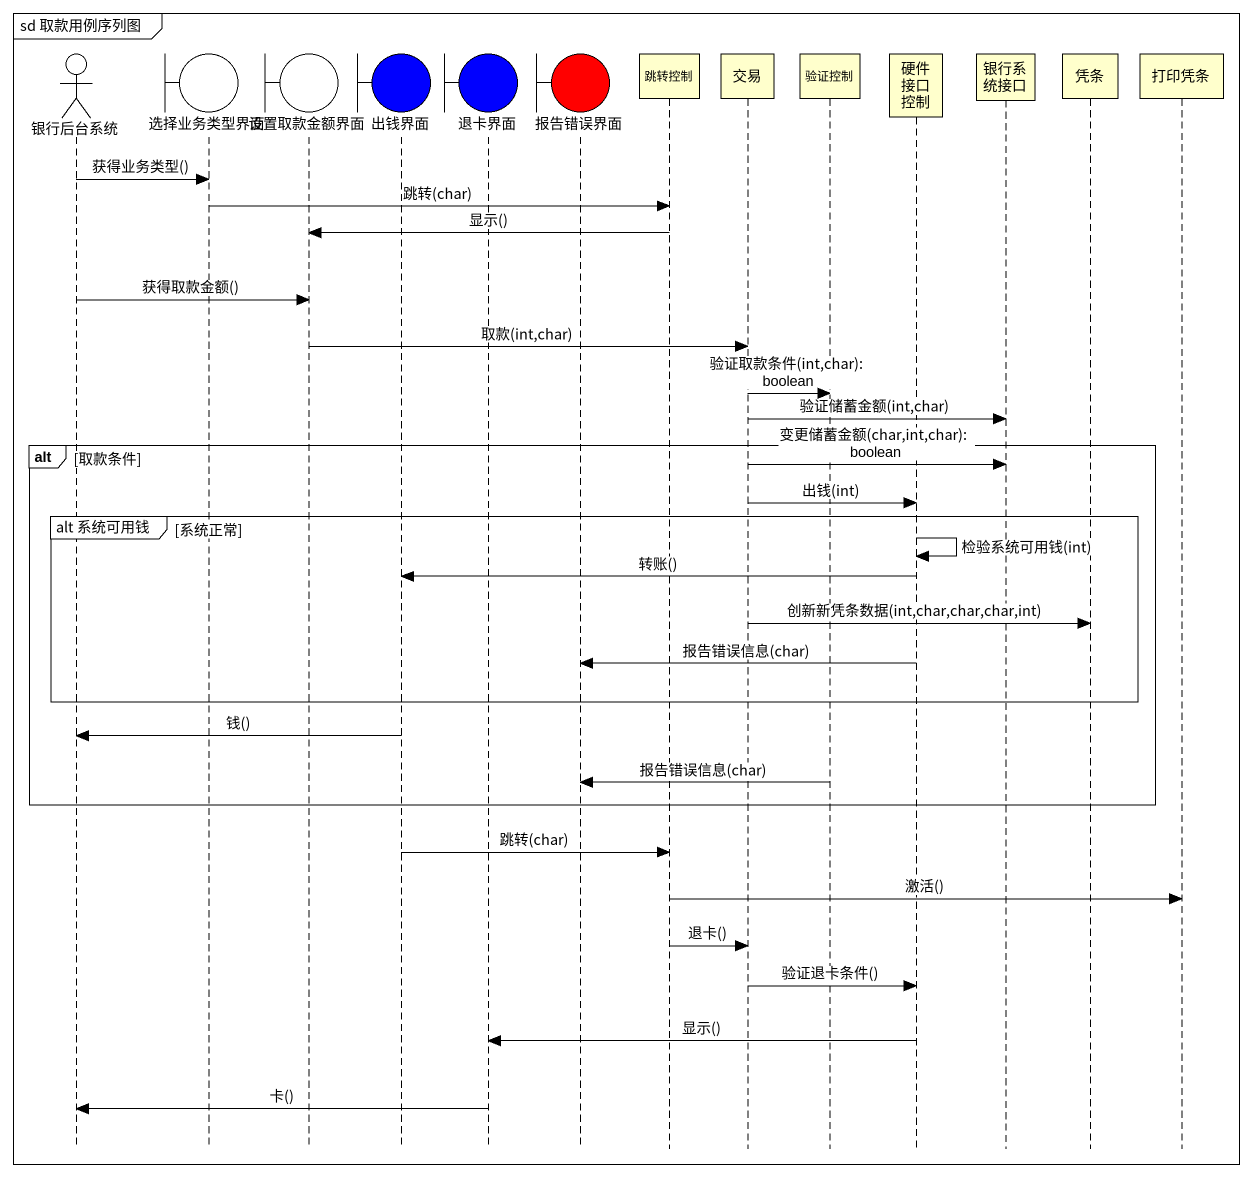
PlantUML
@startuml
mainframe sd 取款用例序列图
hide footbox
actor 银行后台系统
boundary 选择业务类型界面
boundary 设置取款金额界面
boundary 出钱界面 #0000FF
boundary 退卡界面 #0000FF
boundary 报告错误界面 #FF0000
participant 跳转控制
participant 交易
participant 验证控制
participant 硬件接口控制
participant 银行系统接口
participant 凭条
participant 打印凭条

银行后台系统 -> 选择业务类型界面 : 获得业务类型()
选择业务类型界面 -> 跳转控制 : 跳转(char)
跳转控制 -> 设置取款金额界面 : 显示()
银行后台系统 -> 设置取款金额界面 : 获得取款金额()
设置取款金额界面 -> 交易 : 取款(int,char)
交易 -> 验证控制 : 验证取款条件(int,char): boolean
交易 -> 银行系统接口 : 验证储蓄金额(int,char)
alt 取款条件
  交易 -> 银行系统接口 : 变更储蓄金额(char,int,char): boolean
  交易 -> 硬件接口控制 : 出钱(int)
  group alt 系统可用钱 [系统正常]
    硬件接口控制 -> 硬件接口控制 : 检验系统可用钱(int)
    硬件接口控制 -> 出钱界面 : 转账()
    交易 -> 凭条 : 创新新凭条数据(int,char,char,char,int)
    硬件接口控制 -> 报告错误界面 : 报告错误信息(char)
  end
  出钱界面 -> 银行后台系统 : 钱()
  验证控制 -> 报告错误界面 : 报告错误信息(char)
end
出钱界面 -> 跳转控制 : 跳转(char)
跳转控制 -> 打印凭条 : 激活()
跳转控制 -> 交易 : 退卡()
交易 -> 硬件接口控制 : 验证退卡条件()
硬件接口控制 -> 退卡界面 : 显示()
退卡界面 -> 银行后台系统 : 卡()
@enduml
